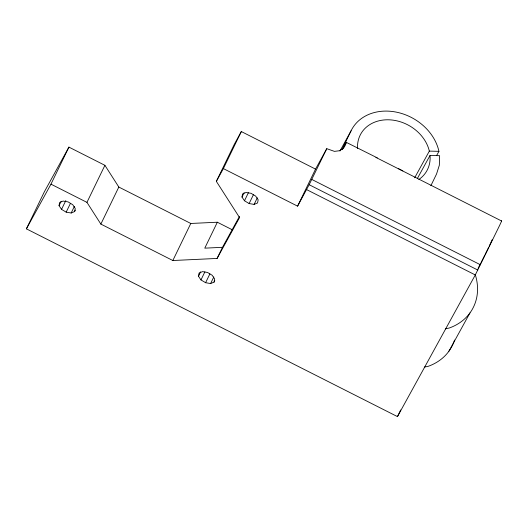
<?xml version="1.0" encoding="UTF-8"?>
<svg xmlns="http://www.w3.org/2000/svg" width="528" height="528" viewBox="0 0 528 528"><rect width="100%" height="100%" fill="white"/><g stroke="black" fill="none" stroke-linecap="round" stroke-linejoin="round"><path stroke-width="0.79" d="M59.05 205.676L59.644 202.508L63.103 201.069L68.099 201.901L72.725 204.699L75.22 208.382L74.626 211.55L71.174 212.995L66.178 212.157L61.545 209.365L59.05 205.676L61.182 201.28M198.482 276.23L199.076 273.062L202.528 271.623L207.524 272.461L212.157 275.253L214.652 278.936L214.058 282.11L210.606 283.549L205.61 282.711L200.977 279.919L198.482 276.23L200.614 271.841M241.996 197.083L242.59 193.908L246.041 192.469L251.044 193.307L255.671 196.099L258.166 199.789L257.572 202.957L254.12 204.395L249.124 203.557L244.49 200.765L241.996 197.083L244.127 192.687M492.136 239.804L489.192 246.272M501.402 221.08A15.127 0.363 -63.2 0 1 499.026 226.618L475.286 274.956L397.465 416.612L26.4 228.842L44.359 191.796L68.924 147.114L104.907 165.323L118.826 187.051L190.793 223.469L217.345 222.222L232.683 229.977M26.4 228.842L50.965 184.16L68.924 147.114M61.545 209.365L65.809 200.574M66.178 212.157L70.435 203.366M71.174 212.995L74.369 206.402M74.626 211.55L75.339 210.085M342.408 149.404L345.028 144.639A15.127 0.363 -63.2 0 1 344.692 146.348L343.622 147.979L339.656 150.718L334.435 151.371L326.766 148.678L315.539 169.105L241.322 131.551L234.307 144.316L216.348 181.361L239.554 217.582L217.094 258.436L172.834 260.515L100.868 224.096L86.948 202.369L104.907 165.323M100.868 224.096L118.826 187.051M172.834 260.515L190.793 223.469M216.348 181.361L223.37 168.597L241.322 131.551M217.345 222.222L204.778 248.153L222.479 247.322L239.428 216.5M200.977 279.919L204.884 271.861M244.49 200.765L248.398 192.707M217.094 258.436L222.479 247.322M205.61 282.711L209.867 273.926M249.124 203.557L253.381 194.773M210.606 283.549L213.8 276.956M214.058 282.11L214.771 280.645M254.12 204.395L257.314 197.809M223.37 168.597L297.581 206.151L315.539 169.105M326.766 148.678L309.157 184.714L297.581 206.151M341.887 149.747L351.087 130.772A47.903 39.092 28.8 0 1 398.026 112.504A47.903 39.092 28.8 0 1 438.94 151.345L436.557 155.674M430.881 185.691L436.544 174.016L439.342 165.211L439.633 155.694L430.03 155.456L417.338 178.537M397.465 416.612L400.693 409.959M485.113 254.608L488.486 247.757M481.345 262.066L484.77 255.288M478.111 268.31L480.982 262.759M339.986 150.968L351.087 130.772M414.665 177.797L429.337 151.107L438.94 151.345M448.912 351.206L469.966 312.906M445.342 328.838L449.302 328A58.727 47.929 28.8 0 0 475.207 274.461M424.288 367.138L428.248 366.3A58.727 47.929 28.8 0 0 454.562 340.039M375.903 157.41L501.6 221.001M346.348 142.382L377.282 157.852M311.817 179.447L480.48 264.799M309.157 184.714L477.82 270.059M306.623 189.605L475.286 274.956M50.965 184.16L86.948 202.369M398.528 168.663L402.811 170.9M430.03 155.456A37.818 30.862 28.8 0 1 418.882 179.48M357.535 148.434A37.818 30.862 28.8 0 1 389.11 119.81A37.818 30.862 28.8 0 1 429.337 151.107"/></g></svg>
